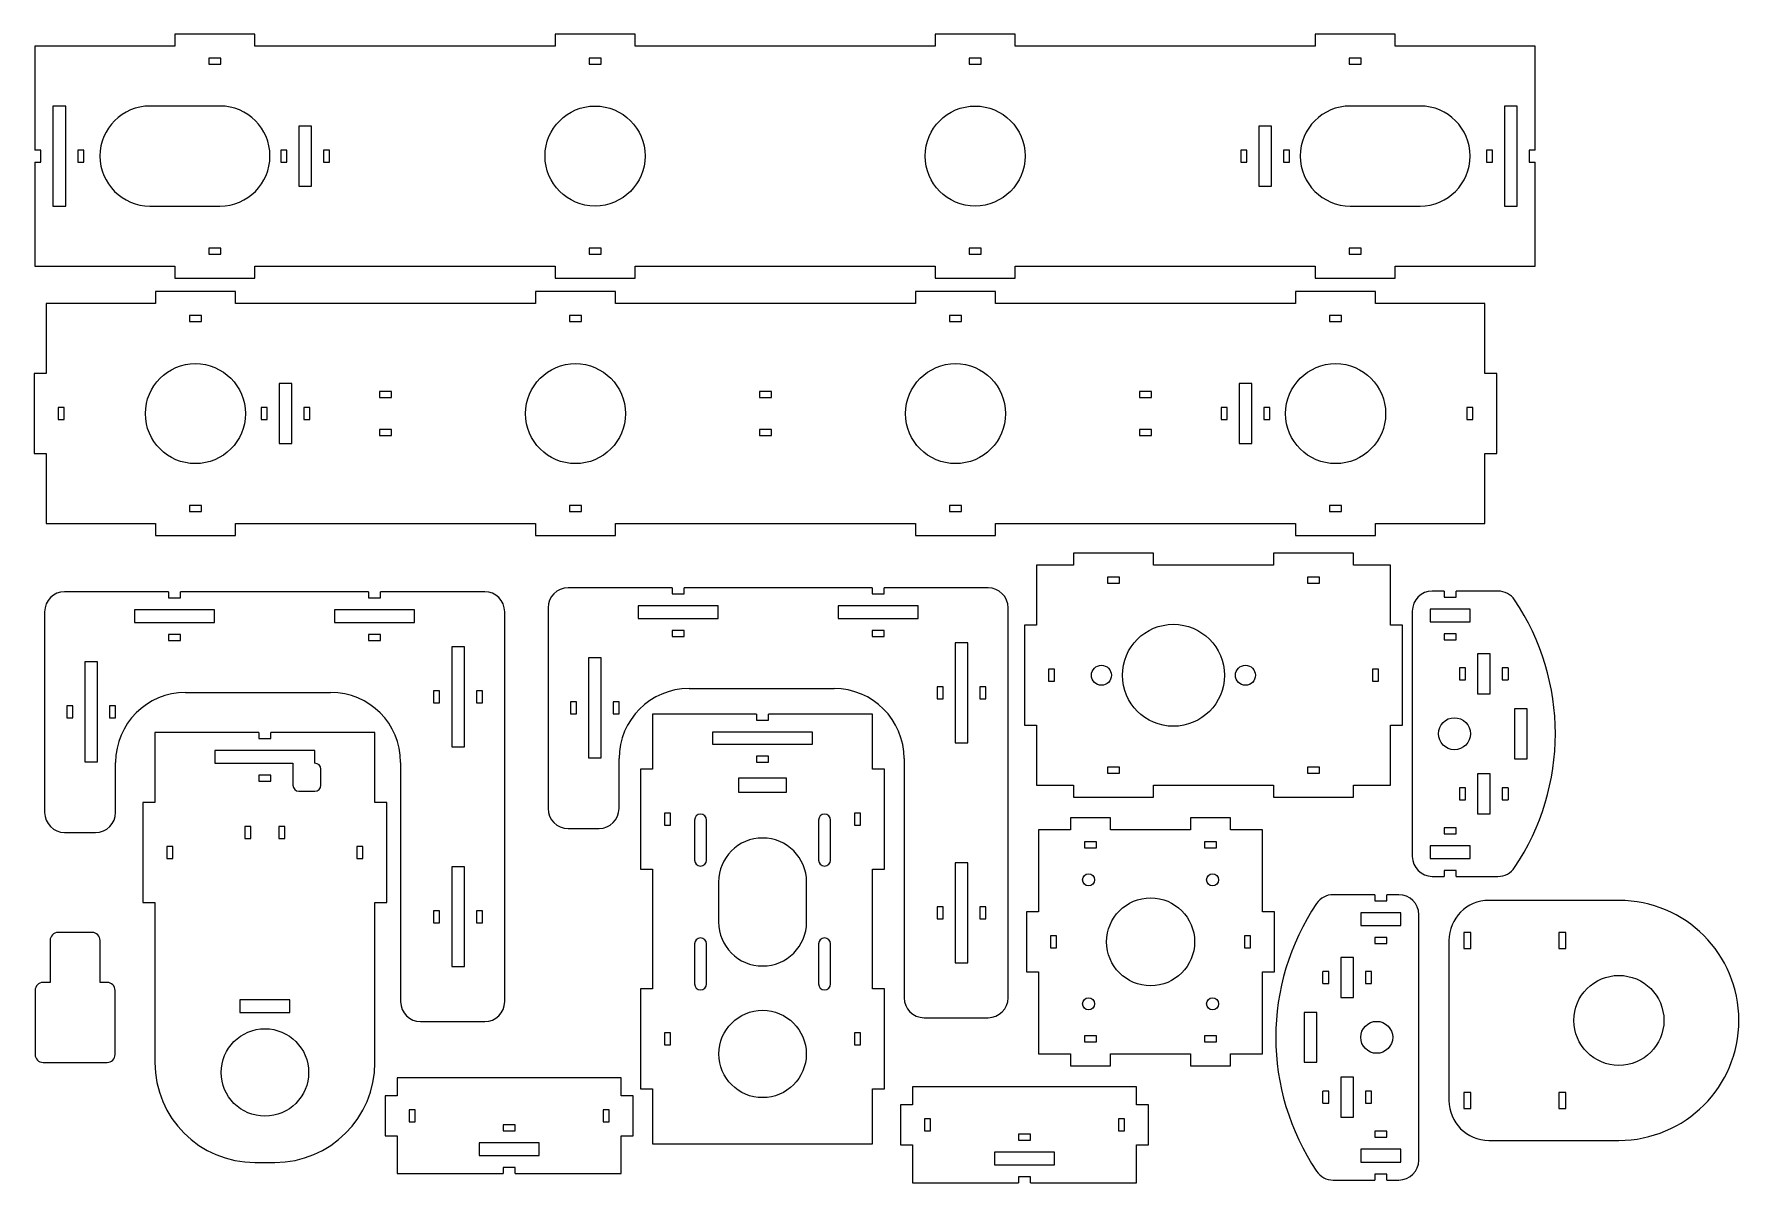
# Model space of a CAD drawing. Header units: millimetres. Extents: x 8 to 435, y 11 to 299.
import ezdxf

# ---------------------------------------------------------------- set-up
doc = ezdxf.new("R2010")
doc.units = ezdxf.units.MM

msp = doc.modelspace()

# ---------------------------------------------------------------- linework, layer by layer
at = {"color": 7, "linetype": 'Continuous', "lineweight": 25}
for p, q in [((43.6, 298.51), (43.6, 295.51)), ((63.6, 298.51), (43.6, 298.51)), ((63.6, 295.51), (63.6, 298.51)), ((138.6, 298.51), (138.6, 295.51)), ((158.6, 298.51), (138.6, 298.51)), ((158.6, 295.51), (158.6, 298.51)), ((233.6, 298.51), (233.6, 295.51)), ((253.6, 298.51), (233.6, 298.51)), ((253.6, 295.51), (253.6, 298.51)), ((328.6, 298.51), (328.6, 295.51)), ((348.6, 298.51), (328.6, 298.51)), ((348.6, 295.51), (348.6, 298.51)), ((8.6, 295.51), (8.6, 269.51)), ((43.6, 295.51), (8.6, 295.51)), ((138.6, 295.51), (63.6, 295.51)), ((233.6, 295.51), (158.6, 295.51)), ((328.6, 295.51), (253.6, 295.51)), ((383.6, 295.51), (348.6, 295.51)), ((383.6, 269.51), (383.6, 295.51)), ((55.1, 292.51), (52.1, 292.51)), ((52.1, 292.51), (52.1, 291.01)), ((52.1, 291.01), (55.1, 291.01)), ((55.1, 291.01), (55.1, 292.51)), ((147.1, 292.51), (147.1, 291.01)), ((150.1, 292.51), (147.1, 292.51)), ((147.1, 291.01), (150.1, 291.01)), ((150.1, 291.01), (150.1, 292.51)), ((245.1, 292.51), (242.1, 292.51)), ((242.1, 292.51), (242.1, 291.01)), ((242.1, 291.01), (245.1, 291.01)), ((245.1, 291.01), (245.1, 292.51)), ((340.1, 292.51), (337.1, 292.51)), ((337.1, 292.51), (337.1, 291.01)), ((337.1, 291.01), (340.1, 291.01)), ((340.1, 291.01), (340.1, 292.51)), ((13.1, 280.51), (13.1, 255.51)), ((16.28, 280.51), (13.1, 280.51)), ((16.28, 255.51), (16.28, 280.51)), ((54.85, 280.51), (37.35, 280.51)), ((354.85, 280.51), (337.35, 280.51)), ((379.1, 280.51), (375.93, 280.51)), ((375.93, 280.51), (375.93, 255.51)), ((379.1, 255.51), (379.1, 280.51)), ((77.69, 275.51), (74.52, 275.51)), ((74.52, 275.51), (74.52, 260.51)), ((77.69, 260.51), (77.69, 275.51)), ((314.52, 275.51), (314.52, 260.51)), ((317.69, 275.51), (314.52, 275.51)), ((317.69, 260.51), (317.69, 275.51)), ((10.1, 269.51), (8.6, 269.51)), ((10.1, 266.51), (10.1, 269.51)), ((20.78, 269.51), (19.28, 269.51)), ((19.28, 269.51), (19.28, 266.51)), ((20.78, 266.51), (20.78, 269.51)), ((71.52, 269.51), (70.02, 269.51)), ((70.02, 269.51), (70.02, 266.51)), ((71.52, 266.51), (71.52, 269.51)), ((82.19, 269.51), (80.69, 269.51)), ((80.69, 269.51), (80.69, 266.51)), ((82.19, 266.51), (82.19, 269.51)), ((310.02, 269.51), (310.02, 266.51)), ((311.52, 269.51), (310.02, 269.51)), ((311.52, 266.51), (311.52, 269.51)), ((322.19, 269.51), (320.69, 269.51)), ((320.69, 269.51), (320.69, 266.51)), ((322.19, 266.51), (322.19, 269.51)), ((372.93, 269.51), (371.43, 269.51)), ((371.43, 269.51), (371.43, 266.51)), ((372.93, 266.51), (372.93, 269.51)), ((383.6, 269.51), (382.1, 269.51)), ((382.1, 269.51), (382.1, 266.51)), ((8.6, 266.51), (10.1, 266.51)), ((8.6, 266.51), (8.6, 240.51)), ((19.28, 266.51), (20.78, 266.51)), ((70.02, 266.51), (71.52, 266.51)), ((80.69, 266.51), (82.19, 266.51)), ((310.02, 266.51), (311.52, 266.51)), ((320.69, 266.51), (322.19, 266.51)), ((371.43, 266.51), (372.93, 266.51)), ((382.1, 266.51), (383.6, 266.51)), ((383.6, 240.51), (383.6, 266.51)), ((74.52, 260.51), (77.69, 260.51)), ((314.52, 260.51), (317.69, 260.51)), ((13.1, 255.51), (16.28, 255.51)), ((37.35, 255.51), (54.85, 255.51)), ((337.35, 255.51), (354.85, 255.51)), ((375.93, 255.51), (379.1, 255.51)), ((52.1, 245.01), (52.1, 243.51)), ((55.1, 245.01), (52.1, 245.01)), ((52.1, 243.51), (55.1, 243.51)), ((55.1, 243.51), (55.1, 245.01)), ((147.1, 245.01), (147.1, 243.51)), ((150.1, 245.01), (147.1, 245.01)), ((147.1, 243.51), (150.1, 243.51)), ((150.1, 243.51), (150.1, 245.01)), ((242.1, 245.01), (242.1, 243.51)), ((245.1, 245.01), (242.1, 245.01)), ((242.1, 243.51), (245.1, 243.51)), ((245.1, 243.51), (245.1, 245.01)), ((337.1, 245.01), (337.1, 243.51)), ((340.1, 245.01), (337.1, 245.01)), ((337.1, 243.51), (340.1, 243.51)), ((340.1, 243.51), (340.1, 245.01)), ((8.6, 240.51), (43.6, 240.51)), ((43.6, 240.51), (43.6, 237.51)), ((63.6, 237.51), (63.6, 240.51)), ((63.6, 240.51), (138.6, 240.51)), ((138.6, 240.51), (138.6, 237.51)), ((158.6, 237.51), (158.6, 240.51)), ((158.6, 240.51), (233.6, 240.51)), ((233.6, 240.51), (233.6, 237.51)), ((253.6, 237.51), (253.6, 240.51)), ((253.6, 240.51), (328.6, 240.51)), ((328.6, 240.51), (328.6, 237.51)), ((348.6, 237.51), (348.6, 240.51)), ((348.6, 240.51), (383.6, 240.51)), ((43.6, 237.51), (63.6, 237.51)), ((138.6, 237.51), (158.6, 237.51)), ((233.6, 237.51), (253.6, 237.51)), ((328.6, 237.51), (348.6, 237.51)), ((11.38, 231.1), (11.38, 213.6)), ((38.71, 231.1), (11.38, 231.1)), ((38.71, 234.1), (38.71, 231.1)), ((58.71, 234.1), (38.71, 234.1)), ((58.71, 231.1), (58.71, 234.1)), ((133.71, 231.1), (58.71, 231.1)), ((133.71, 234.1), (133.71, 231.1)), ((153.71, 234.1), (133.71, 234.1)), ((153.71, 231.1), (153.71, 234.1)), ((228.71, 231.1), (153.71, 231.1)), ((228.71, 234.1), (228.71, 231.1)), ((248.71, 234.1), (228.71, 234.1)), ((248.71, 231.1), (248.71, 234.1)), ((323.71, 231.1), (248.71, 231.1)), ((323.71, 234.1), (323.71, 231.1)), ((343.71, 234.1), (323.71, 234.1)), ((343.71, 231.1), (343.71, 234.1)), ((371.03, 231.1), (343.71, 231.1)), ((371.03, 213.6), (371.03, 231.1)), ((47.21, 228.1), (47.21, 226.6)), ((50.21, 228.1), (47.21, 228.1)), ((47.21, 226.6), (50.21, 226.6)), ((50.21, 226.6), (50.21, 228.1)), ((142.21, 228.1), (142.21, 226.6)), ((145.21, 228.1), (142.21, 228.1)), ((142.21, 226.6), (145.21, 226.6)), ((145.21, 226.6), (145.21, 228.1)), ((240.21, 228.1), (237.21, 228.1)), ((237.21, 228.1), (237.21, 226.6)), ((237.21, 226.6), (240.21, 226.6)), ((240.21, 226.6), (240.21, 228.1)), ((335.21, 228.1), (332.21, 228.1)), ((332.21, 228.1), (332.21, 226.6)), ((332.21, 226.6), (335.21, 226.6)), ((335.21, 226.6), (335.21, 228.1)), ((8.38, 213.6), (8.38, 193.6)), ((11.38, 213.6), (8.38, 213.6)), ((374.03, 213.6), (371.03, 213.6)), ((374.03, 193.6), (374.03, 213.6)), ((72.8, 211.1), (69.62, 211.1)), ((69.62, 211.1), (69.62, 196.1)), ((72.8, 196.1), (72.8, 211.1)), ((94.71, 209.1), (94.71, 207.6)), ((97.71, 209.1), (94.71, 209.1)), ((97.71, 207.6), (97.71, 209.1)), ((189.71, 209.1), (189.71, 207.6)), ((192.71, 209.1), (189.71, 209.1)), ((192.71, 207.6), (192.71, 209.1)), ((287.71, 209.1), (284.71, 209.1)), ((284.71, 209.1), (284.71, 207.6)), ((287.71, 207.6), (287.71, 209.1)), ((309.62, 211.1), (309.62, 196.1)), ((312.8, 211.1), (309.62, 211.1)), ((312.8, 196.1), (312.8, 211.1)), ((14.38, 205.1), (14.38, 202.1)), ((15.88, 205.1), (14.38, 205.1)), ((15.88, 202.1), (15.88, 205.1)), ((66.62, 205.1), (65.12, 205.1)), ((65.12, 205.1), (65.12, 202.1)), ((66.62, 202.1), (66.62, 205.1)), ((77.3, 205.1), (75.8, 205.1)), ((75.8, 205.1), (75.8, 202.1)), ((77.3, 202.1), (77.3, 205.1)), ((94.71, 207.6), (97.71, 207.6)), ((189.71, 207.6), (192.71, 207.6)), ((284.71, 207.6), (287.71, 207.6)), ((305.12, 205.1), (305.12, 202.1)), ((306.62, 205.1), (305.12, 205.1)), ((306.62, 202.1), (306.62, 205.1)), ((317.3, 205.1), (315.8, 205.1)), ((315.8, 205.1), (315.8, 202.1)), ((317.3, 202.1), (317.3, 205.1)), ((368.03, 205.1), (366.53, 205.1)), ((366.53, 205.1), (366.53, 202.1)), ((368.03, 202.1), (368.03, 205.1)), ((14.38, 202.1), (15.88, 202.1)), ((65.12, 202.1), (66.62, 202.1)), ((75.8, 202.1), (77.3, 202.1)), ((305.12, 202.1), (306.62, 202.1)), ((315.8, 202.1), (317.3, 202.1)), ((366.53, 202.1), (368.03, 202.1)), ((69.62, 196.1), (72.8, 196.1)), ((94.71, 199.6), (94.71, 198.1)), ((97.71, 199.6), (94.71, 199.6)), ((94.71, 198.1), (97.71, 198.1)), ((97.71, 198.1), (97.71, 199.6)), ((189.71, 199.6), (189.71, 198.1)), ((192.71, 199.6), (189.71, 199.6)), ((189.71, 198.1), (192.71, 198.1)), ((192.71, 198.1), (192.71, 199.6)), ((284.71, 199.6), (284.71, 198.1)), ((287.71, 199.6), (284.71, 199.6)), ((284.71, 198.1), (287.71, 198.1)), ((287.71, 198.1), (287.71, 199.6)), ((309.62, 196.1), (312.8, 196.1)), ((8.38, 193.6), (11.38, 193.6)), ((11.38, 193.6), (11.38, 176.1)), ((371.03, 193.6), (374.03, 193.6)), ((371.03, 176.1), (371.03, 193.6)), ((47.21, 180.6), (47.21, 179.1)), ((50.21, 180.6), (47.21, 180.6)), ((47.21, 179.1), (50.21, 179.1)), ((50.21, 179.1), (50.21, 180.6)), ((142.21, 180.6), (142.21, 179.1)), ((145.21, 180.6), (142.21, 180.6)), ((142.21, 179.1), (145.21, 179.1)), ((145.21, 179.1), (145.21, 180.6)), ((237.21, 180.6), (237.21, 179.1)), ((240.21, 180.6), (237.21, 180.6)), ((237.21, 179.1), (240.21, 179.1)), ((240.21, 179.1), (240.21, 180.6)), ((332.21, 180.6), (332.21, 179.1)), ((335.21, 180.6), (332.21, 180.6)), ((332.21, 179.1), (335.21, 179.1)), ((335.21, 179.1), (335.21, 180.6)), ((11.38, 176.1), (38.71, 176.1)), ((38.71, 176.1), (38.71, 173.1)), ((58.71, 173.1), (58.71, 176.1)), ((58.71, 176.1), (133.71, 176.1)), ((133.71, 176.1), (133.71, 173.1)), ((153.71, 173.1), (153.71, 176.1)), ((153.71, 176.1), (228.71, 176.1)), ((228.71, 176.1), (228.71, 173.1)), ((248.71, 173.1), (248.71, 176.1)), ((248.71, 176.1), (323.71, 176.1)), ((323.71, 176.1), (323.71, 173.1)), ((343.71, 173.1), (343.71, 176.1)), ((343.71, 176.1), (371.03, 176.1)), ((38.71, 173.1), (58.71, 173.1)), ((133.71, 173.1), (153.71, 173.1)), ((228.71, 173.1), (248.71, 173.1)), ((323.71, 173.1), (343.71, 173.1)), ((268.17, 168.67), (268.17, 165.67)), ((288.17, 168.67), (268.17, 168.67)), ((288.17, 165.67), (288.17, 168.67)), ((318.17, 168.67), (318.17, 165.67)), ((338.17, 168.67), (318.17, 168.67)), ((338.17, 165.67), (338.17, 168.67)), ((258.92, 165.67), (258.92, 150.67)), ((268.17, 165.67), (258.92, 165.67)), ((279.67, 162.67), (276.67, 162.67)), ((276.67, 162.67), (276.67, 161.17)), ((279.67, 161.17), (279.67, 162.67)), ((318.17, 165.67), (288.17, 165.67)), ((329.67, 162.67), (326.67, 162.67)), ((326.67, 162.67), (326.67, 161.17)), ((329.67, 161.17), (329.67, 162.67)), ((347.42, 165.67), (338.17, 165.67)), ((347.42, 150.67), (347.42, 165.67)), ((42.01, 159.06), (16.01, 159.06)), ((42.01, 159.06), (42.01, 157.56)), ((45.01, 157.56), (45.01, 159.06)), ((92.01, 159.06), (45.01, 159.06)), ((92.01, 159.06), (92.01, 157.56)), ((95.01, 157.56), (95.01, 159.06)), ((121.01, 159.06), (95.01, 159.06)), ((167.85, 160.04), (141.85, 160.04)), ((167.85, 160.04), (167.85, 158.54)), ((167.85, 158.54), (170.85, 158.54)), ((170.85, 158.54), (170.85, 160.04)), ((217.85, 160.04), (170.85, 160.04)), ((217.85, 160.04), (217.85, 158.54)), ((217.85, 158.54), (220.85, 158.54)), ((220.85, 158.54), (220.85, 160.04)), ((246.85, 160.04), (220.85, 160.04)), ((276.67, 161.17), (279.67, 161.17)), ((326.67, 161.17), (329.67, 161.17)), ((360.88, 159.23), (357.88, 159.23)), ((360.88, 159.23), (360.88, 157.73)), ((360.88, 157.73), (363.88, 157.73)), ((363.88, 157.73), (363.88, 159.23)), ((374.29, 159.23), (363.88, 159.23)), ((11.01, 154.06), (11.01, 103.88)), ((53.51, 154.56), (33.51, 154.56)), ((33.51, 154.56), (33.51, 151.38)), ((42.01, 157.56), (45.01, 157.56)), ((53.51, 151.38), (53.51, 154.56)), ((103.51, 154.56), (83.51, 154.56)), ((83.51, 154.56), (83.51, 151.38)), ((92.01, 157.56), (95.01, 157.56)), ((103.51, 151.38), (103.51, 154.56)), ((126.01, 56.56), (126.01, 154.06)), ((136.85, 155.04), (136.85, 104.86)), ((179.35, 155.54), (159.35, 155.54)), ((159.35, 155.54), (159.35, 152.36)), ((179.35, 152.36), (179.35, 155.54)), ((229.35, 155.54), (209.35, 155.54)), ((209.35, 155.54), (209.35, 152.36)), ((229.35, 152.36), (229.35, 155.54)), ((251.85, 57.54), (251.85, 155.04)), ((352.88, 154.23), (352.88, 92.88)), ((357.38, 154.73), (357.38, 151.56)), ((367.38, 154.73), (357.38, 154.73)), ((367.38, 151.56), (367.38, 154.73)), ((33.51, 151.38), (53.51, 151.38)), ((83.51, 151.38), (103.51, 151.38)), ((159.35, 152.36), (179.35, 152.36)), ((170.85, 149.36), (167.85, 149.36)), ((167.85, 149.36), (167.85, 147.86)), ((170.85, 147.86), (170.85, 149.36)), ((209.35, 152.36), (229.35, 152.36)), ((220.85, 149.36), (217.85, 149.36)), ((217.85, 149.36), (217.85, 147.86)), ((220.85, 147.86), (220.85, 149.36)), ((255.92, 150.67), (255.92, 125.67)), ((258.92, 150.67), (255.92, 150.67)), ((350.42, 150.67), (347.42, 150.67)), ((350.42, 125.67), (350.42, 150.67)), ((357.38, 151.56), (367.38, 151.56)), ((45.01, 148.38), (42.01, 148.38)), ((42.01, 148.38), (42.01, 146.88)), ((42.01, 146.88), (45.01, 146.88)), ((45.01, 146.88), (45.01, 148.38)), ((95.01, 148.38), (92.01, 148.38)), ((92.01, 148.38), (92.01, 146.88)), ((92.01, 146.88), (95.01, 146.88)), ((95.01, 146.88), (95.01, 148.38)), ((115.94, 145.31), (112.76, 145.31)), ((112.76, 145.31), (112.76, 120.31)), ((115.94, 120.31), (115.94, 145.31)), ((167.85, 147.86), (170.85, 147.86)), ((217.85, 147.86), (220.85, 147.86)), ((241.78, 146.29), (238.6, 146.29)), ((238.6, 146.29), (238.6, 121.29)), ((241.78, 121.29), (241.78, 146.29)), ((360.88, 148.56), (360.88, 147.06)), ((363.88, 148.56), (360.88, 148.56)), ((360.88, 147.06), (363.88, 147.06)), ((363.88, 147.06), (363.88, 148.56)), ((24.26, 141.56), (21.09, 141.56)), ((21.09, 141.56), (21.09, 116.56)), ((24.26, 116.56), (24.26, 141.56)), ((150.1, 142.54), (146.93, 142.54)), ((146.93, 142.54), (146.93, 117.54)), ((150.1, 117.54), (150.1, 142.54)), ((369.21, 143.56), (369.21, 133.56)), ((372.38, 143.56), (369.21, 143.56)), ((372.38, 133.56), (372.38, 143.56)), ((263.42, 139.67), (261.92, 139.67)), ((261.92, 139.67), (261.92, 136.67)), ((261.92, 136.67), (263.42, 136.67)), ((263.42, 136.67), (263.42, 139.67)), ((344.42, 139.67), (342.92, 139.67)), ((342.92, 139.67), (342.92, 136.67)), ((342.92, 136.67), (344.42, 136.67)), ((344.42, 136.67), (344.42, 139.67)), ((364.71, 140.06), (364.71, 137.06)), ((366.21, 140.06), (364.71, 140.06)), ((364.71, 137.06), (366.21, 137.06)), ((366.21, 137.06), (366.21, 140.06)), ((376.88, 140.06), (375.38, 140.06)), ((375.38, 140.06), (375.38, 137.06)), ((375.38, 137.06), (376.88, 137.06)), ((376.88, 140.06), (376.88, 137.06)), ((46.26, 133.88), (82.51, 133.88)), ((109.76, 134.31), (108.26, 134.31)), ((108.26, 134.31), (108.26, 131.31)), ((109.76, 131.31), (109.76, 134.31)), ((120.44, 134.31), (118.94, 134.31)), ((118.94, 134.31), (118.94, 131.31)), ((120.44, 131.31), (120.44, 134.31)), ((172.1, 134.86), (208.35, 134.86)), ((235.6, 135.29), (234.1, 135.29)), ((234.1, 135.29), (234.1, 132.29)), ((234.1, 132.29), (235.6, 132.29)), ((235.6, 132.29), (235.6, 135.29)), ((246.28, 135.29), (244.78, 135.29)), ((244.78, 135.29), (244.78, 132.29)), ((244.78, 132.29), (246.28, 132.29)), ((246.28, 132.29), (246.28, 135.29)), ((369.21, 133.56), (372.38, 133.56)), ((18.09, 130.56), (16.59, 130.56)), ((16.59, 130.56), (16.59, 127.56)), ((18.09, 127.56), (18.09, 130.56)), ((28.76, 130.56), (27.26, 130.56)), ((27.26, 130.56), (27.26, 127.56)), ((28.76, 127.56), (28.76, 130.56)), ((108.26, 131.31), (109.76, 131.31)), ((118.94, 131.31), (120.44, 131.31)), ((143.93, 131.54), (142.43, 131.54)), ((142.43, 131.54), (142.43, 128.54)), ((142.43, 128.54), (143.93, 128.54)), ((143.93, 128.54), (143.93, 131.54)), ((154.6, 131.54), (153.1, 131.54)), ((153.1, 131.54), (153.1, 128.54)), ((153.1, 128.54), (154.6, 128.54)), ((154.6, 128.54), (154.6, 131.54)), ((162.97, 128.48), (162.97, 114.73)), ((188.97, 128.48), (162.97, 128.48)), ((188.97, 128.48), (188.97, 126.98)), ((191.97, 126.98), (191.97, 128.48)), ((217.97, 128.48), (191.97, 128.48)), ((217.97, 114.73), (217.97, 128.48)), ((378.41, 129.81), (378.41, 117.31)), ((381.58, 129.81), (378.41, 129.81)), ((381.58, 117.31), (381.58, 129.81)), ((16.59, 127.56), (18.09, 127.56)), ((27.26, 127.56), (28.76, 127.56)), ((64.58, 123.85), (38.58, 123.85)), ((38.58, 123.85), (38.58, 106.35)), ((64.58, 123.85), (64.58, 122.35)), ((67.58, 122.35), (67.58, 123.85)), ((93.58, 123.85), (67.58, 123.85)), ((93.58, 106.35), (93.58, 123.85)), ((202.97, 123.98), (177.97, 123.98)), ((177.97, 123.98), (177.97, 120.98)), ((188.97, 126.98), (191.97, 126.98)), ((202.97, 120.98), (202.97, 123.98)), ((255.92, 125.67), (258.92, 125.67)), ((258.92, 125.67), (258.92, 110.67)), ((347.42, 125.67), (350.42, 125.67)), ((347.42, 110.67), (347.42, 125.67)), ((78.58, 119.35), (53.58, 119.35)), ((53.58, 119.35), (53.58, 116.18)), ((64.58, 122.35), (67.58, 122.35)), ((78.58, 116.18), (78.58, 119.35)), ((112.76, 120.31), (115.94, 120.31)), ((177.97, 120.98), (202.97, 120.98)), ((238.6, 121.29), (241.78, 121.29)), ((21.09, 116.56), (24.26, 116.56)), ((28.76, 103.88), (28.76, 116.38)), ((53.58, 116.18), (73.08, 116.18)), ((73.08, 116.18), (73.08, 110.68)), ((100.01, 116.38), (100.01, 56.56)), ((146.93, 117.54), (150.1, 117.54)), ((154.6, 104.86), (154.6, 117.36)), ((191.97, 117.98), (188.97, 117.98)), ((188.97, 117.98), (188.97, 116.48)), ((188.97, 116.48), (191.97, 116.48)), ((191.97, 116.48), (191.97, 117.98)), ((225.85, 117.36), (225.85, 57.54)), ((279.67, 115.17), (276.67, 115.17)), ((276.67, 115.17), (276.67, 113.67)), ((279.67, 113.67), (279.67, 115.17)), ((329.67, 115.17), (326.67, 115.17)), ((326.67, 115.17), (326.67, 113.67)), ((329.67, 113.67), (329.67, 115.17)), ((378.41, 117.31), (381.58, 117.31)), ((67.58, 113.18), (64.58, 113.18)), ((64.58, 113.18), (64.58, 111.68)), ((64.58, 111.68), (67.58, 111.68)), ((67.58, 111.68), (67.58, 113.18)), ((80.08, 110.68), (80.08, 114.68)), ((159.97, 114.73), (159.97, 89.73)), ((162.97, 114.73), (159.97, 114.73)), ((196.47, 112.48), (184.47, 112.48)), ((184.47, 112.48), (184.47, 108.98)), ((196.47, 108.98), (196.47, 112.48)), ((220.97, 114.73), (217.97, 114.73)), ((220.97, 89.73), (220.97, 114.73)), ((276.67, 113.67), (279.67, 113.67)), ((326.67, 113.67), (329.67, 113.67)), ((369.21, 113.56), (369.21, 103.56)), ((372.38, 113.56), (369.21, 113.56)), ((372.38, 103.56), (372.38, 113.56)), ((74.58, 109.18), (78.58, 109.18)), ((184.47, 108.98), (196.47, 108.98)), ((258.92, 110.67), (268.17, 110.67)), ((268.17, 110.67), (268.17, 107.67)), ((268.17, 107.67), (288.17, 107.67)), ((288.17, 107.67), (288.17, 110.67)), ((288.17, 110.67), (318.17, 110.67)), ((318.17, 110.67), (318.17, 107.67)), ((318.17, 107.67), (338.17, 107.67)), ((338.17, 107.67), (338.17, 110.67)), ((338.17, 110.67), (347.42, 110.67)), ((364.71, 110.06), (364.71, 107.06)), ((366.21, 110.06), (364.71, 110.06)), ((364.71, 107.06), (366.21, 107.06)), ((366.21, 107.06), (366.21, 110.06)), ((376.88, 110.06), (375.38, 110.06)), ((375.38, 110.06), (375.38, 107.06)), ((375.38, 107.06), (376.88, 107.06)), ((376.88, 110.06), (376.88, 107.06)), ((35.58, 106.35), (35.58, 81.35)), ((38.58, 106.35), (35.58, 106.35)), ((96.58, 106.35), (93.58, 106.35)), ((96.58, 81.35), (96.58, 106.35)), ((167.47, 103.73), (165.97, 103.73)), ((165.97, 103.73), (165.97, 100.73)), ((167.47, 100.73), (167.47, 103.73)), ((214.97, 103.73), (213.47, 103.73)), ((213.47, 103.73), (213.47, 100.73)), ((214.97, 100.73), (214.97, 103.73)), ((267.47, 102.52), (267.47, 99.52)), ((277.47, 102.52), (267.47, 102.52)), ((277.47, 99.52), (277.47, 102.52)), ((297.47, 102.52), (297.47, 99.52)), ((307.47, 102.52), (297.47, 102.52)), ((307.47, 99.52), (307.47, 102.52)), ((369.21, 103.56), (372.38, 103.56)), ((16.01, 98.88), (23.76, 98.88)), ((62.58, 100.35), (61.08, 100.35)), ((61.08, 100.35), (61.08, 97.35)), ((62.58, 97.35), (62.58, 100.35)), ((71.08, 100.35), (69.58, 100.35)), ((69.58, 100.35), (69.58, 97.35)), ((71.08, 97.35), (71.08, 100.35)), ((141.85, 99.86), (149.6, 99.86)), ((165.97, 100.73), (167.47, 100.73)), ((173.47, 101.98), (173.47, 91.98)), ((176.47, 91.98), (176.47, 101.98)), ((204.47, 101.98), (204.47, 91.98)), ((207.47, 91.98), (207.47, 101.98)), ((213.47, 100.73), (214.97, 100.73)), ((259.47, 99.52), (259.47, 79.02)), ((267.47, 99.52), (259.47, 99.52)), ((297.47, 99.52), (277.47, 99.52)), ((315.47, 99.52), (307.47, 99.52)), ((315.47, 79.02), (315.47, 99.52)), ((363.88, 100.06), (360.88, 100.06)), ((360.88, 100.06), (360.88, 98.56)), ((360.88, 98.56), (363.88, 98.56)), ((363.88, 98.56), (363.88, 100.06)), ((43.08, 95.35), (41.58, 95.35)), ((41.58, 95.35), (41.58, 92.35)), ((43.08, 92.35), (43.08, 95.35)), ((61.08, 97.35), (62.58, 97.35)), ((69.58, 97.35), (71.08, 97.35)), ((90.58, 95.35), (89.08, 95.35)), ((89.08, 95.35), (89.08, 92.35)), ((90.58, 92.35), (90.58, 95.35)), ((273.97, 96.52), (270.97, 96.52)), ((270.97, 96.52), (270.97, 95.02)), ((270.97, 95.02), (273.97, 95.02)), ((273.97, 95.02), (273.97, 96.52)), ((303.97, 96.52), (300.97, 96.52)), ((300.97, 96.52), (300.97, 95.02)), ((300.97, 95.02), (303.97, 95.02)), ((303.97, 95.02), (303.97, 96.52)), ((357.38, 95.56), (357.38, 92.38)), ((367.38, 95.56), (357.38, 95.56)), ((367.38, 92.38), (367.38, 95.56)), ((41.58, 92.35), (43.08, 92.35)), ((89.08, 92.35), (90.58, 92.35)), ((115.94, 90.31), (112.76, 90.31)), ((112.76, 90.31), (112.76, 65.31)), ((115.94, 65.31), (115.94, 90.31)), ((159.97, 89.73), (162.97, 89.73)), ((162.97, 89.73), (162.97, 59.73)), ((217.97, 89.73), (220.97, 89.73)), ((217.97, 59.73), (217.97, 89.73)), ((241.78, 91.29), (238.6, 91.29)), ((238.6, 91.29), (238.6, 66.29)), ((241.78, 66.29), (241.78, 91.29)), ((357.38, 92.38), (367.38, 92.38)), ((179.47, 86.48), (179.47, 76.48)), ((201.47, 76.48), (201.47, 86.48)), ((357.88, 87.88), (360.88, 87.88)), ((363.88, 89.38), (360.88, 89.38)), ((360.88, 89.38), (360.88, 87.88)), ((363.88, 87.88), (363.88, 89.38)), ((363.88, 87.88), (374.29, 87.88)), ((35.58, 81.35), (38.58, 81.35)), ((38.58, 81.35), (38.58, 41.35)), ((93.58, 81.35), (96.58, 81.35)), ((93.58, 41.35), (93.58, 81.35)), ((343.51, 83.31), (333.1, 83.31)), ((343.51, 83.31), (343.51, 81.81)), ((343.51, 81.81), (346.51, 81.81)), ((346.51, 81.81), (346.51, 83.31)), ((349.51, 83.31), (346.51, 83.31)), ((404.52, 81.87), (372.02, 81.87)), ((109.76, 79.31), (108.26, 79.31)), ((108.26, 79.31), (108.26, 76.31)), ((109.76, 76.31), (109.76, 79.31)), ((120.44, 79.31), (118.94, 79.31)), ((118.94, 79.31), (118.94, 76.31)), ((120.44, 76.31), (120.44, 79.31)), ((235.6, 80.29), (234.1, 80.29)), ((234.1, 80.29), (234.1, 77.29)), ((234.1, 77.29), (235.6, 77.29)), ((235.6, 77.29), (235.6, 80.29)), ((246.28, 80.29), (244.78, 80.29)), ((244.78, 80.29), (244.78, 77.29)), ((244.78, 77.29), (246.28, 77.29)), ((246.28, 77.29), (246.28, 80.29)), ((256.47, 79.02), (256.47, 64.02)), ((259.47, 79.02), (256.47, 79.02)), ((318.47, 79.02), (315.47, 79.02)), ((318.47, 64.02), (318.47, 79.02)), ((350.01, 78.81), (340.01, 78.81)), ((340.01, 78.81), (340.01, 75.64)), ((350.01, 75.64), (350.01, 78.81)), ((354.51, 16.96), (354.51, 78.31)), ((22.88, 73.86), (14.38, 73.86)), ((108.26, 76.31), (109.76, 76.31)), ((118.94, 76.31), (120.44, 76.31)), ((263.97, 73.02), (262.47, 73.02)), ((262.47, 73.02), (262.47, 70.02)), ((263.97, 70.02), (263.97, 73.02)), ((312.47, 73.02), (310.97, 73.02)), ((310.97, 73.02), (310.97, 70.02)), ((312.47, 70.02), (312.47, 73.02)), ((340.01, 75.64), (350.01, 75.64)), ((343.51, 72.64), (343.51, 71.14)), ((346.51, 72.64), (343.51, 72.64)), ((346.51, 71.14), (346.51, 72.64)), ((367.52, 73.87), (365.77, 73.87)), ((365.77, 73.87), (365.77, 69.87)), ((367.52, 69.87), (367.52, 73.87)), ((391.27, 73.87), (389.52, 73.87)), ((389.52, 73.87), (389.52, 69.87)), ((391.27, 69.87), (391.27, 73.87)), ((12.38, 71.86), (12.38, 61.36)), ((24.88, 61.36), (24.88, 71.86)), ((173.47, 70.98), (173.47, 60.98)), ((176.47, 60.98), (176.47, 70.98)), ((204.47, 70.98), (204.47, 60.98)), ((207.47, 60.98), (207.47, 70.98)), ((262.47, 70.02), (263.97, 70.02)), ((310.97, 70.02), (312.47, 70.02)), ((343.51, 71.14), (346.51, 71.14)), ((362.02, 71.87), (362.02, 31.87)), ((365.77, 69.87), (367.52, 69.87)), ((389.52, 69.87), (391.27, 69.87)), ((112.76, 65.31), (115.94, 65.31)), ((238.6, 66.29), (241.78, 66.29)), ((256.47, 64.02), (259.47, 64.02)), ((259.47, 64.02), (259.47, 43.52)), ((315.47, 64.02), (318.47, 64.02)), ((315.47, 43.52), (315.47, 64.02)), ((332.01, 64.14), (330.51, 64.14)), ((330.51, 61.14), (330.51, 64.14)), ((332.01, 61.14), (332.01, 64.14)), ((338.18, 67.64), (335.01, 67.64)), ((335.01, 67.64), (335.01, 57.64)), ((338.18, 57.64), (338.18, 67.64)), ((342.68, 64.14), (341.18, 64.14)), ((341.18, 64.14), (341.18, 61.14)), ((342.68, 61.14), (342.68, 64.14)), ((12.38, 61.36), (10.63, 61.36)), ((26.63, 61.36), (24.88, 61.36)), ((159.97, 59.73), (159.97, 34.73)), ((162.97, 59.73), (159.97, 59.73)), ((220.97, 59.73), (217.97, 59.73)), ((220.97, 34.73), (220.97, 59.73)), ((330.51, 61.14), (332.01, 61.14)), ((341.18, 61.14), (342.68, 61.14)), ((8.63, 59.36), (8.63, 43.36)), ((28.63, 43.36), (28.63, 59.36)), ((72.33, 57.03), (59.83, 57.03)), ((59.83, 57.03), (59.83, 53.85)), ((72.33, 53.85), (72.33, 57.03)), ((335.01, 57.64), (338.18, 57.64)), ((59.83, 53.85), (72.33, 53.85)), ((105.01, 51.56), (121.01, 51.56)), ((230.85, 52.54), (246.85, 52.54)), ((328.98, 53.89), (325.81, 53.89)), ((325.81, 53.89), (325.81, 41.39)), ((328.98, 41.39), (328.98, 53.89)), ((167.47, 48.73), (165.97, 48.73)), ((165.97, 48.73), (165.97, 45.73)), ((167.47, 45.73), (167.47, 48.73)), ((214.97, 48.73), (213.47, 48.73)), ((213.47, 48.73), (213.47, 45.73)), ((214.97, 45.73), (214.97, 48.73)), ((273.97, 48.02), (270.97, 48.02)), ((270.97, 48.02), (270.97, 46.52)), ((273.97, 46.52), (273.97, 48.02)), ((303.97, 48.02), (300.97, 48.02)), ((300.97, 48.02), (300.97, 46.52)), ((303.97, 46.52), (303.97, 48.02)), ((165.97, 45.73), (167.47, 45.73)), ((213.47, 45.73), (214.97, 45.73)), ((259.47, 43.52), (267.47, 43.52)), ((267.47, 43.52), (267.47, 40.52)), ((270.97, 46.52), (273.97, 46.52)), ((277.47, 40.52), (277.47, 43.52)), ((277.47, 43.52), (297.47, 43.52)), ((297.47, 43.52), (297.47, 40.52)), ((300.97, 46.52), (303.97, 46.52)), ((307.47, 40.52), (307.47, 43.52)), ((307.47, 43.52), (315.47, 43.52)), ((10.63, 41.36), (26.63, 41.36)), ((267.47, 40.52), (277.47, 40.52)), ((297.47, 40.52), (307.47, 40.52)), ((325.81, 41.39), (328.98, 41.39)), ((155.13, 37.55), (99.13, 37.55)), ((99.13, 37.55), (99.13, 33.05)), ((155.13, 33.05), (155.13, 37.55)), ((159.97, 34.73), (162.97, 34.73)), ((162.97, 34.73), (162.97, 20.98)), ((217.97, 34.73), (220.97, 34.73)), ((217.97, 20.98), (217.97, 34.73)), ((283.98, 35.24), (227.98, 35.24)), ((227.98, 35.24), (227.98, 30.74)), ((283.98, 30.74), (283.98, 35.24)), ((332.01, 34.14), (330.51, 34.14)), ((330.51, 31.14), (330.51, 34.14)), ((332.01, 31.14), (332.01, 34.14)), ((338.18, 37.64), (335.01, 37.64)), ((335.01, 37.64), (335.01, 27.64)), ((338.18, 27.64), (338.18, 37.64)), ((342.68, 34.14), (341.18, 34.14)), ((341.18, 34.14), (341.18, 31.14)), ((342.68, 31.14), (342.68, 34.14)), ((96.13, 33.05), (96.13, 23.05)), ((99.13, 33.05), (96.13, 33.05)), ((158.13, 33.05), (155.13, 33.05)), ((158.13, 23.05), (158.13, 33.05)), ((224.98, 30.74), (224.98, 20.74)), ((227.98, 30.74), (224.98, 30.74)), ((286.98, 30.74), (283.98, 30.74)), ((286.98, 20.74), (286.98, 30.74)), ((330.51, 31.14), (332.01, 31.14)), ((341.18, 31.14), (342.68, 31.14)), ((367.52, 33.87), (365.77, 33.87)), ((365.77, 33.87), (365.77, 29.87)), ((365.77, 29.87), (367.52, 29.87)), ((367.52, 29.87), (367.52, 33.87)), ((391.27, 33.87), (389.52, 33.87)), ((389.52, 33.87), (389.52, 29.87)), ((389.52, 29.87), (391.27, 29.87)), ((391.27, 29.87), (391.27, 33.87)), ((103.63, 29.55), (102.13, 29.55)), ((102.13, 29.55), (102.13, 26.55)), ((102.13, 26.55), (103.63, 26.55)), ((103.63, 26.55), (103.63, 29.55)), ((128.63, 25.72), (125.63, 25.72)), ((125.63, 25.72), (125.63, 24.22)), ((128.63, 24.22), (128.63, 25.72)), ((152.13, 29.55), (150.63, 29.55)), ((150.63, 29.55), (150.63, 26.55)), ((150.63, 26.55), (152.13, 26.55)), ((152.13, 26.55), (152.13, 29.55)), ((232.48, 27.24), (230.98, 27.24)), ((230.98, 27.24), (230.98, 24.24)), ((232.48, 24.24), (232.48, 27.24)), ((280.98, 27.24), (279.48, 27.24)), ((279.48, 27.24), (279.48, 24.24)), ((280.98, 24.24), (280.98, 27.24)), ((335.01, 27.64), (338.18, 27.64)), ((96.13, 23.05), (99.13, 23.05)), ((99.13, 23.05), (99.13, 13.55)), ((125.63, 24.22), (128.63, 24.22)), ((155.13, 23.05), (158.13, 23.05)), ((155.13, 13.55), (155.13, 23.05)), ((230.98, 24.24), (232.48, 24.24)), ((257.48, 23.41), (254.48, 23.41)), ((254.48, 23.41), (254.48, 21.91)), ((254.48, 21.91), (257.48, 21.91)), ((257.48, 21.91), (257.48, 23.41)), ((279.48, 24.24), (280.98, 24.24)), ((346.51, 24.14), (343.51, 24.14)), ((343.51, 24.14), (343.51, 22.64)), ((343.51, 22.64), (346.51, 22.64)), ((346.51, 22.64), (346.51, 24.14)), ((372.02, 21.87), (404.52, 21.87)), ((134.63, 21.22), (119.63, 21.22)), ((119.63, 21.22), (119.63, 18.05)), ((119.63, 18.05), (134.63, 18.05)), ((134.63, 18.05), (134.63, 21.22)), ((162.97, 20.98), (217.97, 20.98)), ((224.98, 20.74), (227.98, 20.74)), ((227.98, 20.74), (227.98, 11.24)), ((263.48, 18.91), (248.48, 18.91)), ((248.48, 18.91), (248.48, 15.74)), ((263.48, 15.74), (263.48, 18.91)), ((283.98, 20.74), (286.98, 20.74)), ((283.98, 11.24), (283.98, 20.74)), ((350.01, 19.64), (340.01, 19.64)), ((340.01, 19.64), (340.01, 16.46)), ((350.01, 16.46), (350.01, 19.64)), ((63.58, 16.35), (68.58, 16.35)), ((99.13, 13.55), (125.63, 13.55)), ((128.63, 15.05), (125.63, 15.05)), ((125.63, 15.05), (125.63, 13.55)), ((128.63, 13.55), (128.63, 15.05)), ((128.63, 13.55), (155.13, 13.55)), ((248.48, 15.74), (263.48, 15.74)), ((340.01, 16.46), (350.01, 16.46)), ((346.51, 13.46), (343.51, 13.46)), ((343.51, 13.46), (343.51, 11.96)), ((346.51, 11.96), (346.51, 13.46)), ((227.98, 11.24), (254.48, 11.24)), ((257.48, 12.74), (254.48, 12.74)), ((254.48, 12.74), (254.48, 11.24)), ((257.48, 11.24), (257.48, 12.74)), ((257.48, 11.24), (283.98, 11.24)), ((333.1, 11.96), (343.51, 11.96)), ((346.51, 11.96), (349.51, 11.96))]:
    msp.add_line(p, q, dxfattribs=at)
for centre, radius in [((148.6, 268.01), 12.5), ((243.6, 268.01), 12.5), ((48.71, 203.6), 12.5), ((143.71, 203.6), 12.5), ((238.71, 203.6), 12.5), ((333.71, 203.6), 12.5), ((293.17, 138.17), 12.75), ((275.17, 138.17), 2.5), ((311.17, 138.17), 2.5), ((363.41, 123.56), 4), ((271.97, 87.02), 1.5), ((302.97, 87.02), 1.5), ((287.47, 71.52), 11), ((404.52, 51.87), 11.25), ((271.97, 56.02), 1.5), ((302.97, 56.02), 1.5), ((190.47, 43.48), 10.92), ((343.98, 47.64), 4), ((66.08, 38.85), 10.93)]:
    msp.add_circle(centre, radius, dxfattribs=at)
for centre, radius, start, end in [((37.35, 268.01), 12.5, 90, 270), ((54.85, 268.01), 12.5, 270, 90), ((337.35, 268.01), 12.5, 90, 270), ((354.85, 268.01), 12.5, 270, 90), ((16.01, 154.06), 5, 90, 180), ((121.01, 154.06), 5, 0, 90), ((141.85, 155.04), 5, 90, 180), ((246.85, 155.04), 5, 0, 90), ((357.88, 154.23), 5, 90, 180), ((374.29, 154.23), 5, 33.8988, 90), ((328.64, 123.56), 60, 326.1012, 33.8988), ((46.26, 116.38), 17.5, 90, 180), ((82.51, 116.38), 17.5, 0, 90), ((172.1, 117.36), 17.5, 90, 180), ((208.35, 117.36), 17.5, 0, 90), ((78.58, 114.68), 1.5, 0, 90), ((74.58, 110.68), 1.5, 180, 270), ((78.58, 110.68), 1.5, 270, 0), ((16.01, 103.88), 5, 180, 270), ((23.76, 103.88), 5, 270, 0), ((141.85, 104.86), 5, 180, 270), ((149.6, 104.86), 5, 270, 0), ((174.97, 101.98), 1.5, 0, 180), ((205.97, 101.98), 1.5, 0, 180), ((190.47, 86.48), 11, 0, 180), ((174.97, 91.98), 1.5, 180, 0), ((205.97, 91.98), 1.5, 180, 0), ((357.88, 92.88), 5, 180, 270), ((374.29, 92.88), 5, 270, 326.1012), ((378.75, 47.64), 60, 146.1012, 213.8988), ((333.1, 78.31), 5, 90, 146.1012), ((349.51, 78.31), 5, 0, 90), ((372.02, 71.87), 10, 90, 180), ((404.52, 51.87), 30, 0, 90), ((14.38, 71.86), 2, 90, 180), ((22.88, 71.86), 2, 0, 90), ((174.97, 70.98), 1.5, 0, 180), ((190.47, 76.48), 11, 180, 0), ((205.97, 70.98), 1.5, 0, 180), ((10.63, 59.36), 2, 90, 180), ((26.63, 59.36), 2, 0, 90), ((174.97, 60.98), 1.5, 180, 0), ((205.97, 60.98), 1.5, 180, 0), ((105.01, 56.56), 5, 180, 270), ((121.01, 56.56), 5, 270, 0), ((230.85, 57.54), 5, 180, 270), ((246.85, 57.54), 5, 270, 0), ((404.52, 51.87), 30, 270, 0), ((10.63, 43.36), 2, 180, 270), ((26.63, 43.36), 2, 270, 0), ((63.58, 41.35), 25, 180, 270), ((68.58, 41.35), 25, 270, 0), ((372.02, 31.87), 10, 180, 270), ((333.1, 16.96), 5, 213.8988, 270), ((349.51, 16.96), 5, 270, 0)]:
    msp.add_arc(centre, radius, start, end, dxfattribs=at)

doc.saveas('drawing.dxf')
